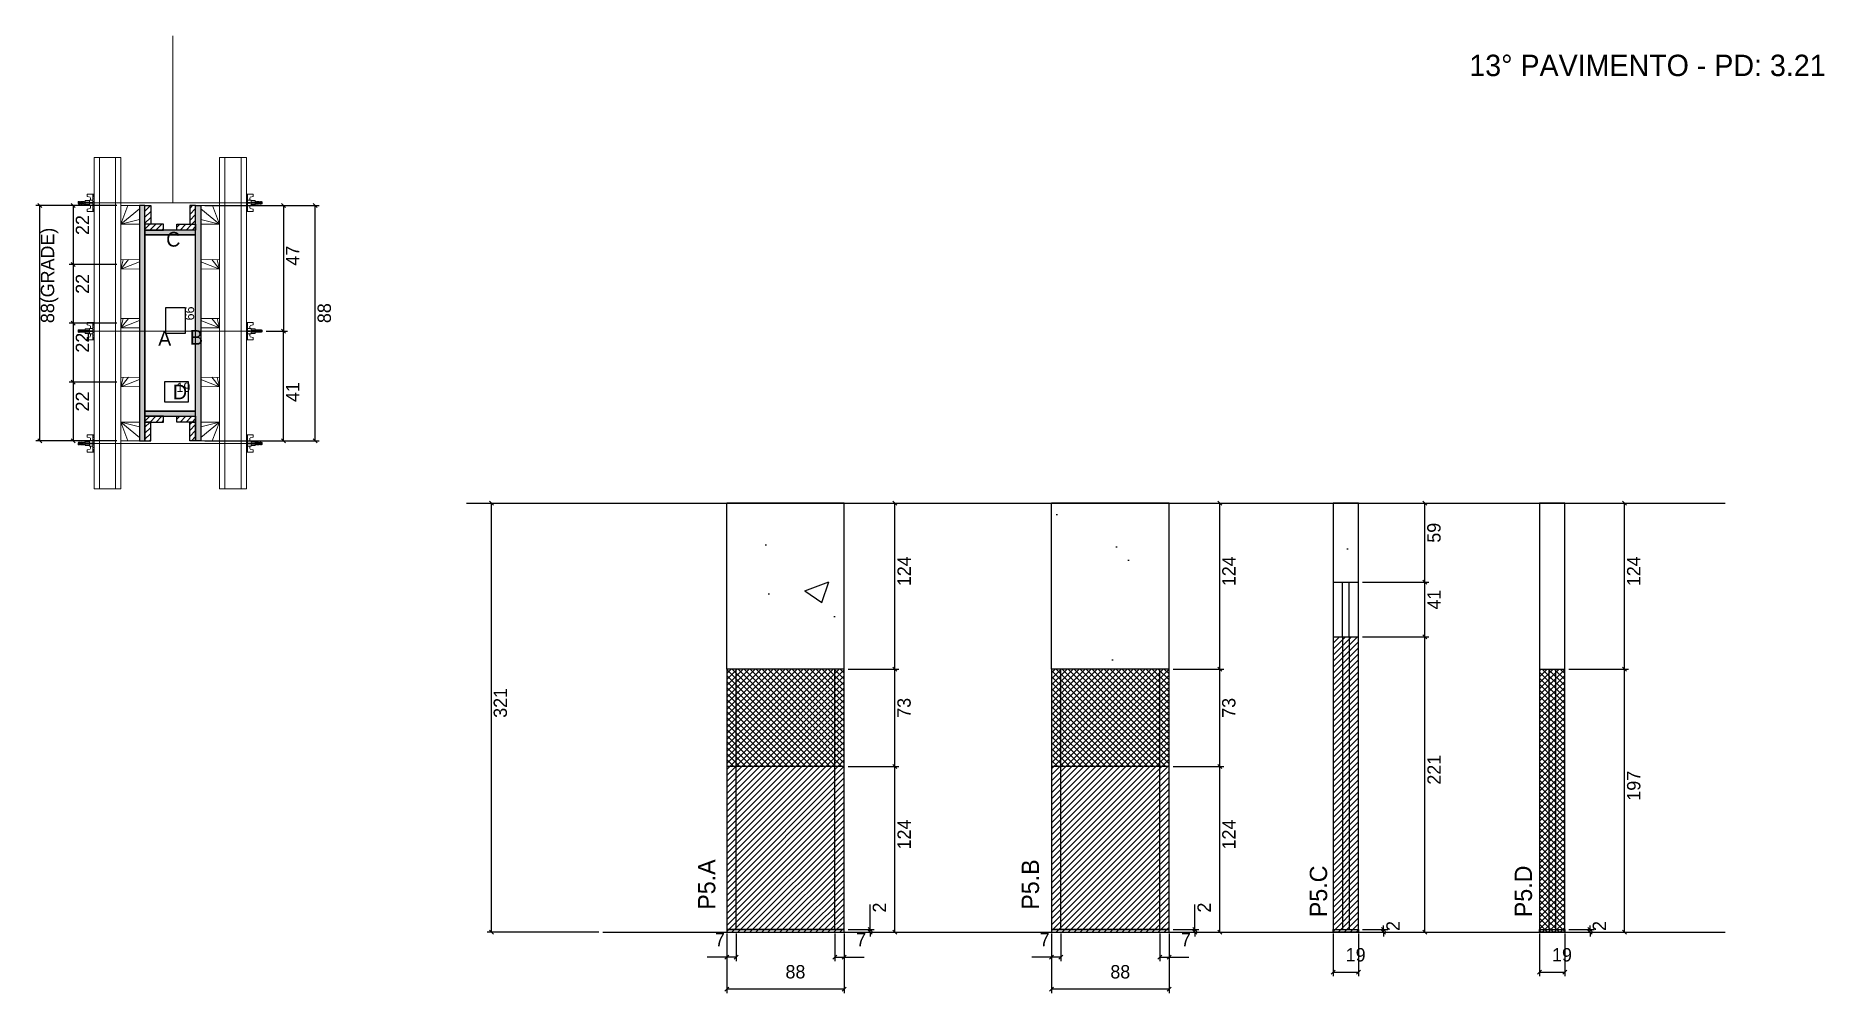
# Model space of a CAD drawing. Header units: metres. Extents: x 4528 to 5867, y 10994 to 11710.
import ezdxf

# ---------------------------------------------------------------- set-up
doc = ezdxf.new("R2010")
doc.units = ezdxf.units.M
for name, color, linetype in [('00 - FELIPE', 7, 'Continuous'), ('CHAPA', 7, 'Continuous'), ('COTA', 7, 'Continuous'), ('Hachura', 7, 'Continuous'), ('Madeira', 7, 'Continuous'), ('NIVEL 2° PAV.', 7, 'Continuous'), ('NOMENCLATURA', 7, 'Continuous'), ('Nível', 7, 'Continuous'), ('Painéis', 7, 'Continuous'), ('Perfil Metálico', 7, 'Continuous'), ('SARR_2.2x7', 7, 'Continuous'), ('SARRAFO', 7, 'Continuous'), ('Texto Seção', 7, 'Continuous'), ('TEXTO_GERAL', 7, 'Continuous')]:
    doc.layers.add(name, color=color, linetype=linetype)

msp = doc.modelspace()

# ---------------------------------------------------------------- hatches: boundary and pattern name
at = {"layer": 'COTA'}
h = msp.add_hatch(dxfattribs=at)
h.set_pattern_fill('AR-CONC')
h.paths.add_polyline_path([(5045.4, 11236.2), (5133.4, 11236.2), (5133.4, 11360.2), (5045.4, 11360.2), (5045.4, 11236.2)])
h = msp.add_hatch(dxfattribs=at)
h.set_pattern_fill('AR-CONC')
h.paths.add_polyline_path([(5288.5, 11236.2), (5376.5, 11236.2), (5376.5, 11360.2), (5288.5, 11360.2), (5288.5, 11236.2)])
h = msp.add_hatch(dxfattribs=at)
h.set_pattern_fill('AR-CONC')
h.paths.add_polyline_path([(5499.1, 11301.2), (5518.1, 11301.2), (5518.1, 11360.2), (5499.1, 11360.2), (5499.1, 11301.2)])
h = msp.add_hatch(dxfattribs=at)
h.set_pattern_fill('AR-CONC')
h.paths.add_polyline_path([(5672.5, 11236.2), (5672.5, 11360.2), (5653.5, 11360.2), (5653.5, 11236.2), (5672.5, 11236.2)])
at = {"layer": 'Hachura'}
h = msp.add_hatch(color=7, dxfattribs=at)
h.dxf.hatch_style = 1
h.paths.add_polyline_path([(4610, 11583), (4606, 11583), (4606, 11407), (4610, 11407), (4610, 11583)])
h = msp.add_hatch(dxfattribs=at)
h.set_pattern_fill('ANSI31')
h.paths.add_polyline_path([(4610, 11569), (4614.4, 11569), (4614.4, 11583), (4610, 11583), (4610, 11569)])
h = msp.add_hatch(dxfattribs=at)
h.set_pattern_fill('ANSI31')
h.paths.add_polyline_path([(4648, 11569), (4643.6, 11569), (4643.6, 11583), (4648, 11583), (4648, 11569)])
h = msp.add_hatch(color=7, dxfattribs=at)
h.dxf.hatch_style = 1
h.paths.add_polyline_path([(4648, 11583), (4652, 11583), (4652, 11407), (4648, 11407), (4648, 11583)])
h = msp.add_hatch(dxfattribs=at)
h.set_pattern_fill('ANSI31')
h.paths.add_polyline_path([(4610, 11564.6), (4610, 11569), (4624, 11569), (4624, 11564.6), (4610, 11564.6)])
h = msp.add_hatch(color=7, dxfattribs=at)
h.dxf.hatch_style = 1
h.paths.add_polyline_path([(4648, 11561), (4648, 11564.6), (4610, 11564.6), (4610, 11561), (4648, 11561)])
h = msp.add_hatch(color=7, dxfattribs=at)
h.dxf.hatch_style = 1
h.paths.add_polyline_path([(4648, 11561), (4648, 11564.6), (4610, 11564.6), (4610, 11561), (4648, 11561)])
h = msp.add_hatch(dxfattribs=at)
h.set_pattern_fill('ANSI31')
h.paths.add_polyline_path([(4648, 11564.6), (4648, 11569), (4634, 11569), (4634, 11564.6), (4648, 11564.6)])
h = msp.add_hatch(color=7, dxfattribs=at)
h.dxf.hatch_style = 1
h.paths.add_polyline_path([(4648, 11425.4), (4648, 11429), (4610, 11429), (4610, 11425.4), (4648, 11425.4)])
h = msp.add_hatch(color=7, dxfattribs=at)
h.dxf.hatch_style = 1
h.paths.add_polyline_path([(4648, 11425.4), (4648, 11429), (4610, 11429), (4610, 11425.4), (4648, 11425.4)])
h = msp.add_hatch(dxfattribs=at)
h.set_pattern_fill('ANSI31')
h.paths.add_polyline_path([(4610, 11421), (4610, 11425.4), (4624, 11425.4), (4624, 11421), (4610, 11421)])
h = msp.add_hatch(dxfattribs=at)
h.set_pattern_fill('ANSI31')
h.paths.add_polyline_path([(4610, 11421), (4614.4, 11421), (4614.4, 11407), (4610, 11407), (4610, 11421)])
h = msp.add_hatch(dxfattribs=at)
h.set_pattern_fill('ANSI31')
h.paths.add_polyline_path([(4648, 11421), (4648, 11425.4), (4634, 11425.4), (4634, 11421), (4648, 11421)])
h = msp.add_hatch(dxfattribs=at)
h.set_pattern_fill('ANSI31')
h.paths.add_polyline_path([(4648, 11421), (4643.6, 11421), (4643.6, 11407), (4648, 11407), (4648, 11421)])
h = msp.add_hatch(dxfattribs=at)
h.set_pattern_fill('ANSI31')
h.paths.add_polyline_path([(5518.1, 11039.2), (5518.1, 11260.2), (5499.1, 11260.2), (5499.1, 11039.2), (5518.1, 11039.2)])
h = msp.add_hatch(dxfattribs=at)
h.set_pattern_fill('ANSI37')
h.paths.add_polyline_path([(5045.4, 11236.2), (5045.4, 11163.2), (5133.4, 11163.2), (5133.4, 11236.2), (5045.4, 11236.2)])
h = msp.add_hatch(dxfattribs=at)
h.set_pattern_fill('ANSI37')
h.paths.add_polyline_path([(5288.5, 11236.2), (5288.5, 11163.2), (5376.5, 11163.2), (5376.5, 11236.2), (5288.5, 11236.2)])
h = msp.add_hatch(dxfattribs=at)
h.set_pattern_fill('ANSI37')
h.paths.add_polyline_path([(5672.5, 11039.2), (5672.5, 11236.2), (5653.5, 11236.2), (5653.5, 11039.2), (5672.5, 11039.2)])
h = msp.add_hatch(dxfattribs=at)
h.set_pattern_fill('ANSI31')
h.paths.add_polyline_path([(5133.4, 11039.2), (5133.4, 11163.2), (5045.4, 11163.2), (5045.4, 11039.2), (5133.4, 11039.2)])
h = msp.add_hatch(dxfattribs=at)
h.set_pattern_fill('ANSI31')
h.paths.add_polyline_path([(5376.5, 11163.2), (5288.5, 11163.2), (5288.5, 11039.2), (5376.5, 11039.2), (5376.5, 11163.2)])

# ---------------------------------------------------------------- linework, layer by layer
at = {"layer": '00 - FELIPE', "color": 4, "lineweight": 25}
for p, q in [((5522.2, 11301.2), (5570.8, 11301.2)), ((5567.8, 11260.2), (5567.8, 11301.2)), ((5522.2, 11260.2), (5570.8, 11260.2))]:
    msp.add_line(p, q, dxfattribs=at)
at = {"layer": '00 - FELIPE', "color": 0, "lineweight": 25}
for p, q in [((5569.3, 11299.7), (5566.3, 11302.7)), ((5566.3, 11261.7), (5569.3, 11258.7))]:
    msp.add_line(p, q, dxfattribs=at)
at = {"layer": 'CHAPA', "color": 1, "lineweight": 25}
for points in [[(4610, 11583), (4606, 11583), (4606, 11407), (4610, 11407)], [(4610, 11583), (4606, 11583), (4606, 11407), (4610, 11407)], [(4648, 11583), (4652, 11583), (4652, 11407), (4648, 11407)], [(4648, 11583), (4652, 11583), (4652, 11407), (4648, 11407)], [(4648, 11561), (4648, 11564.6), (4610, 11564.6), (4610, 11561)], [(4648, 11561), (4648, 11564.6), (4610, 11564.6), (4610, 11561)], [(4648, 11425.4), (4648, 11429), (4610, 11429), (4610, 11425.4)], [(4648, 11425.4), (4648, 11429), (4610, 11429), (4610, 11425.4)]]:
    msp.add_lwpolyline(points, close=True, dxfattribs=at)
at = {"layer": 'COTA', "color": 241, "lineweight": 25}
for p, q in [((4589, 11583), (4528.4, 11583)), ((4531.4, 11407), (4531.4, 11583)), ((4589, 11582.9), (4553.3, 11582.9)), ((4556.3, 11582.9), (4556.3, 11538.9)), ((4655, 11583), (4740.4, 11583)), ((4689, 11583), (4716.7, 11583)), ((4713.7, 11583), (4713.7, 11489)), ((4737.4, 11407), (4737.4, 11583)), ((4589, 11538.9), (4553.3, 11538.9)), ((4589, 11538.9), (4553.3, 11538.9)), ((4556.3, 11538.9), (4556.3, 11494.9)), ((4589, 11494.9), (4553.3, 11494.9)), ((4589, 11494.9), (4553.3, 11494.9)), ((4556.3, 11494.9), (4556.3, 11450.9)), ((4700.8, 11489), (4716.7, 11489)), ((4700.8, 11489), (4716.7, 11489)), ((4713.7, 11407), (4713.7, 11489)), ((4589, 11450.9), (4553.3, 11450.9)), ((4589, 11450.9), (4553.3, 11450.9)), ((4556.3, 11450.9), (4556.3, 11406.9)), ((4589, 11407), (4528.4, 11407)), ((4589, 11406.9), (4553.3, 11406.9)), ((4655, 11407), (4740.4, 11407)), ((4689, 11407), (4716.7, 11407)), ((5133.4, 11360.2), (5045.4, 11360.2)), ((5045.4, 11236.2), (5045.4, 11360.2)), ((5133.4, 11236.2), (5133.4, 11360.2)), ((5376.5, 11360.2), (5288.5, 11360.2)), ((5288.5, 11236.2), (5288.5, 11360.2)), ((5376.5, 11236.2), (5376.5, 11360.2))]:
    msp.add_line(p, q, dxfattribs=at)
at = {"layer": 'COTA', "color": 0, "lineweight": 25}
for p, q in [((4532.9, 11581.5), (4529.9, 11584.5)), ((4557.8, 11581.4), (4554.8, 11584.4)), ((4715.2, 11581.5), (4712.2, 11584.5)), ((4738.9, 11581.5), (4735.9, 11584.5)), ((4554.8, 11540.4), (4557.8, 11537.4)), ((4557.8, 11537.4), (4554.8, 11540.4)), ((4554.8, 11496.4), (4557.8, 11493.4)), ((4557.8, 11493.4), (4554.8, 11496.4)), ((4715.2, 11487.5), (4712.2, 11490.5)), ((4712.2, 11490.5), (4715.2, 11487.5)), ((4554.8, 11452.4), (4557.8, 11449.4)), ((4557.8, 11449.4), (4554.8, 11452.4)), ((4529.9, 11408.5), (4532.9, 11405.5)), ((4554.8, 11408.4), (4557.8, 11405.4)), ((4712.2, 11408.5), (4715.2, 11405.5)), ((4735.9, 11408.5), (4738.9, 11405.5)), ((5172.8, 11358.7), (5169.8, 11361.7)), ((5415.8, 11358.7), (5412.8, 11361.7)), ((5569.3, 11358.7), (5566.3, 11361.7)), ((5718.7, 11358.7), (5715.7, 11361.7)), ((5566.3, 11302.7), (5569.3, 11299.7)), ((5569.3, 11258.7), (5566.3, 11261.7)), ((5172.8, 11234.7), (5169.8, 11237.7)), ((5169.8, 11237.7), (5172.8, 11234.7)), ((5415.8, 11234.7), (5412.8, 11237.7)), ((5412.8, 11237.7), (5415.8, 11234.7)), ((5715.7, 11237.7), (5718.7, 11234.7)), ((5718.7, 11234.7), (5715.7, 11237.7)), ((5169.8, 11164.7), (5172.8, 11161.7)), ((5172.8, 11161.7), (5169.8, 11164.7)), ((5412.8, 11164.7), (5415.8, 11161.7)), ((5415.8, 11161.7), (5412.8, 11164.7)), ((5151.2, 11042.7), (5154.2, 11039.7)), ((5154.2, 11037.7), (5151.2, 11040.7)), ((5169.8, 11040.7), (5172.8, 11037.7)), ((5394.2, 11042.7), (5397.2, 11039.7)), ((5397.2, 11037.7), (5394.2, 11040.7)), ((5412.8, 11040.7), (5415.8, 11037.7)), ((5535.5, 11042.7), (5538.5, 11039.7)), ((5538.5, 11037.7), (5535.5, 11040.7)), ((5566.3, 11040.7), (5569.3, 11037.7)), ((5689.9, 11042.7), (5692.9, 11039.7)), ((5692.9, 11037.7), (5689.9, 11040.7)), ((5715.7, 11040.7), (5718.7, 11037.7)), ((5046.9, 11022.2), (5043.9, 11019.2)), ((5050.9, 11019.2), (5053.9, 11022.2)), ((5127.9, 11022.2), (5124.9, 11019.2)), ((5131.9, 11019.2), (5134.9, 11022.2)), ((5290, 11022.2), (5287, 11019.2)), ((5294, 11019.2), (5297, 11022.2)), ((5371, 11022.2), (5368, 11019.2)), ((5375, 11019.2), (5378, 11022.2)), ((5500.6, 11010.9), (5497.6, 11007.9)), ((5516.6, 11007.9), (5519.6, 11010.9)), ((5655, 11010.9), (5652, 11007.9)), ((5671, 11007.9), (5674, 11010.9)), ((5046.9, 10998.1), (5043.9, 10995.1)), ((5131.9, 10995.1), (5134.9, 10998.1)), ((5290, 10998.1), (5287, 10995.1)), ((5375, 10995.1), (5378, 10998.1))]:
    msp.add_line(p, q, dxfattribs=at)
at = {"layer": 'COTA', "color": 180, "lineweight": 25}
for p, q in [((4640.4, 11506.5), (4625.4, 11506.5)), ((4625.4, 11506.5), (4625.4, 11487.5)), ((4640.4, 11487.5), (4640.4, 11506.5)), ((4625.4, 11487.5), (4640.4, 11487.5)), ((4642.7, 11451), (4624.7, 11451)), ((4624.7, 11451), (4624.7, 11436)), ((4642.7, 11436), (4642.7, 11451)), ((4624.7, 11436), (4642.7, 11436))]:
    msp.add_line(p, q, dxfattribs=at)
at = {"layer": 'COTA', "color": 4, "lineweight": 25}
for p, q in [((5136.4, 11360.2), (5174.3, 11360.2)), ((5171.3, 11236.2), (5171.3, 11360.2)), ((5379.5, 11360.2), (5417.3, 11360.2)), ((5414.3, 11236.2), (5414.3, 11360.2)), ((5521.1, 11360.2), (5570.8, 11360.2)), ((5567.8, 11301.2), (5567.8, 11360.2)), ((5675.5, 11360.2), (5720.2, 11360.2)), ((5717.2, 11236.2), (5717.2, 11360.2)), ((5521.1, 11301.2), (5570.8, 11301.2)), ((5521.1, 11260.2), (5570.8, 11260.2)), ((5567.8, 11039.2), (5567.8, 11260.2)), ((5136.4, 11236.2), (5174.3, 11236.2)), ((5136.4, 11236.2), (5174.3, 11236.2)), ((5171.3, 11163.2), (5171.3, 11236.2)), ((5379.5, 11236.2), (5417.3, 11236.2)), ((5379.5, 11236.2), (5417.3, 11236.2)), ((5414.3, 11163.2), (5414.3, 11236.2)), ((5675.5, 11236.2), (5720.2, 11236.2)), ((5675.5, 11236.2), (5720.2, 11236.2)), ((5717.2, 11039.2), (5717.2, 11236.2)), ((5136.4, 11163.2), (5174.3, 11163.2)), ((5136.4, 11163.2), (5174.3, 11163.2)), ((5171.3, 11039.2), (5171.3, 11163.2)), ((5379.5, 11163.2), (5417.3, 11163.2)), ((5379.5, 11163.2), (5417.3, 11163.2)), ((5414.3, 11039.2), (5414.3, 11163.2)), ((5152.7, 11041.2), (5152.7, 11060.1)), ((5395.7, 11041.2), (5395.7, 11060.1)), ((5136.4, 11041.2), (5155.7, 11041.2)), ((5152.7, 11039.2), (5152.7, 11041.2)), ((5379.5, 11041.2), (5398.7, 11041.2)), ((5395.7, 11039.2), (5395.7, 11041.2)), ((5521.1, 11041.2), (5540, 11041.2)), ((5537, 11041.2), (5537, 11044.2)), ((5537, 11039.2), (5537, 11041.2)), ((5675.5, 11041.2), (5694.4, 11041.2)), ((5691.4, 11041.2), (5691.4, 11044.2)), ((5691.4, 11039.2), (5691.4, 11041.2)), ((5045.4, 11038.2), (5045.4, 10993.6)), ((5045.4, 11036.2), (5045.4, 11017.7)), ((5052.4, 11038.2), (5052.4, 11017.7)), ((5126.4, 11038.2), (5126.4, 11017.7)), ((5133.4, 11038.2), (5133.4, 10993.6)), ((5133.4, 11036.2), (5133.4, 11017.7)), ((5136.4, 11039.2), (5155.7, 11039.2)), ((5136.4, 11039.2), (5174.3, 11039.2)), ((5152.7, 11039.2), (5152.7, 11036.2)), ((5288.5, 11038.2), (5288.5, 10993.6)), ((5288.5, 11036.2), (5288.5, 11017.7)), ((5295.5, 11038.2), (5295.5, 11017.7)), ((5369.5, 11038.2), (5369.5, 11017.7)), ((5376.5, 11038.2), (5376.5, 10993.6)), ((5376.5, 11036.2), (5376.5, 11017.7)), ((5379.5, 11039.2), (5398.7, 11039.2)), ((5379.5, 11039.2), (5417.3, 11039.2)), ((5395.7, 11039.2), (5395.7, 11036.2)), ((5499.1, 11038.2), (5499.1, 11006.4)), ((5518.1, 11038.2), (5518.1, 11006.4)), ((5521.1, 11039.2), (5540, 11039.2)), ((5521.1, 11039.2), (5570.8, 11039.2)), ((5537, 11039.2), (5537, 11036.2)), ((5653.5, 11038.2), (5653.5, 11006.4)), ((5672.5, 11038.2), (5672.5, 11006.4)), ((5675.5, 11039.2), (5694.4, 11039.2)), ((5675.5, 11039.2), (5720.2, 11039.2)), ((5691.4, 11039.2), (5691.4, 11036.2)), ((5045.4, 11020.7), (5030.7, 11020.7)), ((5052.4, 11020.7), (5045.4, 11020.7)), ((5126.4, 11020.7), (5133.4, 11020.7)), ((5133.4, 11020.7), (5148.2, 11020.7)), ((5288.5, 11020.7), (5273.7, 11020.7)), ((5295.5, 11020.7), (5288.5, 11020.7)), ((5369.5, 11020.7), (5376.5, 11020.7)), ((5376.5, 11020.7), (5391.2, 11020.7)), ((5499.1, 11009.4), (5518.1, 11009.4)), ((5653.5, 11009.4), (5672.5, 11009.4)), ((5133.4, 10996.6), (5045.4, 10996.6)), ((5376.5, 10996.6), (5288.5, 10996.6))]:
    msp.add_line(p, q, dxfattribs=at)
at = {"layer": 'COTA', "color": 241, "lineweight": 25}
for points in [[(5518.1, 11301.2), (5518.1, 11360.2), (5499.1, 11360.2), (5499.1, 11301.2)], [(5672.5, 11236.2), (5672.5, 11360.2), (5653.5, 11360.2), (5653.5, 11236.2)]]:
    msp.add_lwpolyline(points, dxfattribs=at)
at = {"layer": 'Hachura', "color": 0, "lineweight": 9}
for p, q in [((4572, 11591.4), (4566.8, 11591.4)), ((4566.8, 11591.4), (4566.8, 11589.7)), ((4566.8, 11589.7), (4569, 11589.2)), ((4571, 11591.3), (4572, 11591.3)), ((4571, 11591.1), (4572, 11591.1)), ((4571, 11590.7), (4572, 11590.7)), ((4571, 11590.3), (4572, 11590.3)), ((4571, 11589.4), (4572, 11589.4)), ((4571.1, 11591.4), (4571.1, 11578.5)), ((4571.1, 11591.4), (4571.1, 11586.3)), ((4572, 11578.5), (4572, 11591.4)), ((4686, 11578.5), (4686, 11591.4)), ((4686, 11591.4), (4691.1, 11591.4)), ((4686.9, 11591.3), (4686, 11591.3)), ((4686.9, 11591.1), (4686, 11591.1)), ((4686.9, 11590.7), (4686, 11590.7)), ((4686.9, 11590.3), (4686, 11590.3)), ((4686.9, 11589.4), (4686, 11589.4)), ((4686.9, 11591.4), (4686.9, 11578.5)), ((4686.9, 11591.4), (4686.9, 11586.3)), ((4691.1, 11589.7), (4688.9, 11589.2)), ((4691.1, 11591.4), (4691.1, 11589.7)), ((4560.5, 11586), (4560.2, 11585.7)), ((4560.2, 11585.7), (4560.2, 11584.4)), ((4560.5, 11584.1), (4560.2, 11584.4)), ((4560.8, 11586), (4560.5, 11586)), ((4560.5, 11584.1), (4560.5, 11586)), ((4561.1, 11584.1), (4560.5, 11585.3)), ((4561.1, 11584), (4560.5, 11585.1)), ((4560.5, 11584.6), (4560.8, 11583.9)), ((4560.5, 11584.3), (4560.6, 11584.1)), ((4560.8, 11586), (4561.8, 11584.1)), ((4560.8, 11586), (4561.8, 11584.1)), ((4560.9, 11586.1), (4562, 11583.9)), ((4562.2, 11584), (4561.1, 11586.1)), ((4561.1, 11584.1), (4561.8, 11584.1)), ((4562, 11586), (4561.3, 11586)), ((4562.3, 11584.1), (4561.3, 11586)), ((4562, 11586), (4562.9, 11584.1)), ((4562.1, 11586.1), (4563.1, 11583.9)), ((4563.4, 11584), (4562.3, 11586.1)), ((4562.9, 11584.1), (4562.3, 11584.1)), ((4563.1, 11586), (4562.5, 11586)), ((4563.5, 11584.1), (4562.5, 11586)), ((4562.7, 11586), (4562.5, 11586)), ((4563.1, 11586), (4564.1, 11584.1)), ((4563.2, 11586.1), (4564.3, 11583.9)), ((4564.5, 11584), (4563.5, 11586.1)), ((4563.7, 11584.1), (4563.5, 11584.1)), ((4564.3, 11586), (4563.6, 11586)), ((4564.6, 11584.1), (4563.6, 11586)), ((4563.7, 11584.1), (4564.1, 11584.1)), ((4564.3, 11586), (4565.3, 11584.1)), ((4565.3, 11584.8), (4564.6, 11586.1)), ((4564.6, 11584.1), (4565.3, 11584.1)), ((4565.3, 11585.1), (4564.8, 11586)), ((4565.3, 11586), (4564.8, 11586)), ((4565.3, 11583.3), (4565.3, 11586.6)), ((4565.3, 11583.3), (4565.3, 11586.6)), ((4565.3, 11586.6), (4568.5, 11586.6)), ((4565.3, 11585.6), (4568.5, 11585.6)), ((4565.3, 11584.1), (4568.5, 11584.1)), ((4568.5, 11583.3), (4565.3, 11583.3)), ((4566.8, 11580.2), (4569, 11580.8)), ((4566.8, 11578.5), (4566.8, 11580.2)), ((4571.1, 11578.5), (4566.8, 11578.5)), ((4568.5, 11586.9), (4568.5, 11583)), ((4571.1, 11586.9), (4568.5, 11586.9)), ((4568.5, 11583), (4568.5, 11583.3)), ((4568.5, 11583), (4568.5, 11583.3)), ((4568.5, 11583), (4571.1, 11583)), ((4571.1, 11585.3), (4569.1, 11585.3)), ((4569.1, 11584.8), (4571.1, 11584.8)), ((4569.3, 11588.8), (4569.3, 11586.9)), ((4569.3, 11581.1), (4569.3, 11583)), ((4571, 11588), (4572, 11588)), ((4571, 11581.9), (4572, 11581.9)), ((4571, 11580.5), (4572, 11580.5)), ((4571, 11579.7), (4572, 11579.7)), ((4571, 11579.2), (4572, 11579.2)), ((4571, 11578.9), (4572, 11578.9)), ((4571, 11578.6), (4572, 11578.6)), ((4571.1, 11585), (4571.1, 11586.9)), ((4571.1, 11586.3), (4571.1, 11585.6)), ((4571.1, 11585), (4572, 11585)), ((4571.1, 11578.5), (4572, 11578.5)), ((4571.4, 11585.9), (4571.2, 11585.9)), ((4571.2, 11584), (4571.6, 11584)), ((4571.8, 11585.9), (4571.4, 11585.9)), ((4572, 11579.5), (4572, 11587.3)), ((4686.9, 11588), (4686, 11588)), ((4686, 11579.5), (4686, 11587.3)), ((4686.9, 11585), (4686, 11585)), ((4686.9, 11581.9), (4686, 11581.9)), ((4686.9, 11580.5), (4686, 11580.5)), ((4686.9, 11579.7), (4686, 11579.7)), ((4686.9, 11579.2), (4686, 11579.2)), ((4686.9, 11578.9), (4686, 11578.9)), ((4686.9, 11578.6), (4686, 11578.6)), ((4686.9, 11578.5), (4686, 11578.5)), ((4686.1, 11585.9), (4686.6, 11585.9)), ((4686.7, 11584), (4686.3, 11584)), ((4686.6, 11585.9), (4686.8, 11585.9)), ((4686.9, 11585), (4686.9, 11586.9)), ((4686.9, 11586.9), (4689.5, 11586.9)), ((4686.9, 11586.3), (4686.9, 11585.6)), ((4686.9, 11585.3), (4688.9, 11585.3)), ((4688.9, 11584.8), (4686.9, 11584.8)), ((4689.5, 11583), (4686.9, 11583)), ((4686.9, 11578.5), (4691.1, 11578.5)), ((4688.7, 11588.8), (4688.7, 11586.9)), ((4688.7, 11581.1), (4688.7, 11583)), ((4691.1, 11580.2), (4688.9, 11580.8)), ((4689.5, 11586.9), (4689.5, 11583)), ((4692.7, 11586.6), (4689.5, 11586.6)), ((4692.7, 11585.6), (4689.5, 11585.6)), ((4692.7, 11584.1), (4689.5, 11584.1)), ((4689.5, 11583.3), (4692.7, 11583.3)), ((4689.5, 11583), (4689.5, 11583.3)), ((4689.5, 11583), (4689.5, 11583.3)), ((4691.1, 11578.5), (4691.1, 11580.2)), ((4692.6, 11583.3), (4692.6, 11586.6)), ((4692.7, 11583.3), (4692.7, 11586.6)), ((4692.7, 11584.8), (4693.3, 11586.1)), ((4693.6, 11586), (4692.7, 11584.1)), ((4692.7, 11585.1), (4693.1, 11586)), ((4692.7, 11586), (4693.1, 11586)), ((4693.3, 11584.1), (4692.7, 11584.1)), ((4693.3, 11584.1), (4694.3, 11586)), ((4693.4, 11584), (4694.5, 11586.1)), ((4694.7, 11586.1), (4693.6, 11583.9)), ((4693.6, 11586), (4694.3, 11586)), ((4694.8, 11586), (4693.8, 11584.1)), ((4694.3, 11584.1), (4693.8, 11584.1)), ((4694.3, 11584.1), (4694.5, 11584.1)), ((4694.5, 11584.1), (4695.4, 11586)), ((4694.6, 11584), (4695.6, 11586.1)), ((4695.9, 11586.1), (4694.8, 11583.9)), ((4694.8, 11586), (4695.4, 11586)), ((4696, 11586), (4695, 11584.1)), ((4695, 11584.1), (4695.6, 11584.1)), ((4695.2, 11586), (4695.4, 11586)), ((4695.6, 11584.1), (4696.6, 11586)), ((4695.7, 11584), (4696.8, 11586.1)), ((4697, 11586.1), (4696, 11583.9)), ((4696, 11586), (4696.6, 11586)), ((4697.1, 11586), (4696.2, 11584.1)), ((4697.1, 11586), (4696.2, 11584.1)), ((4696.8, 11584.1), (4696.2, 11584.1)), ((4696.8, 11584.1), (4697.4, 11585.3)), ((4696.9, 11584), (4697.4, 11585.1)), ((4697.1, 11586), (4697.4, 11586)), ((4697.4, 11584.6), (4697.1, 11583.9)), ((4697.4, 11584.3), (4697.3, 11584.1)), ((4697.4, 11586), (4697.8, 11585.7)), ((4697.4, 11584.1), (4697.4, 11586)), ((4697.4, 11584.1), (4697.8, 11584.4)), ((4697.8, 11585.7), (4697.8, 11584.4)), ((4560.5, 11490), (4560.2, 11489.7)), ((4560.2, 11489.7), (4560.2, 11488.4)), ((4560.5, 11488.1), (4560.2, 11488.4)), ((4560.8, 11490), (4560.5, 11490)), ((4560.5, 11488.1), (4560.5, 11490)), ((4561.1, 11488.1), (4560.5, 11489.3)), ((4561.1, 11488), (4560.5, 11489.1)), ((4560.5, 11488.6), (4560.8, 11487.9)), ((4560.5, 11488.3), (4560.6, 11488.1)), ((4560.8, 11490), (4561.8, 11488.1)), ((4560.8, 11490), (4561.8, 11488.1)), ((4560.9, 11490.1), (4562, 11487.9)), ((4562.2, 11488), (4561.1, 11490.1)), ((4561.1, 11488.1), (4561.8, 11488.1)), ((4562, 11490), (4561.3, 11490)), ((4562.3, 11488.1), (4561.3, 11490)), ((4562, 11490), (4562.9, 11488.1)), ((4562.1, 11490.1), (4563.1, 11487.9)), ((4563.4, 11488), (4562.3, 11490.1)), ((4562.9, 11488.1), (4562.3, 11488.1)), ((4563.1, 11490), (4562.5, 11490)), ((4563.5, 11488.1), (4562.5, 11490)), ((4562.7, 11490), (4562.5, 11490)), ((4563.1, 11490), (4564.1, 11488.1)), ((4563.2, 11490.1), (4564.3, 11487.9)), ((4564.5, 11488), (4563.5, 11490.1)), ((4563.7, 11488.1), (4563.5, 11488.1)), ((4564.3, 11490), (4563.6, 11490)), ((4564.6, 11488.1), (4563.6, 11490)), ((4563.7, 11488.1), (4564.1, 11488.1)), ((4564.3, 11490), (4565.3, 11488.1)), ((4565.3, 11488.8), (4564.6, 11490.1)), ((4564.6, 11488.1), (4565.3, 11488.1)), ((4565.3, 11489.1), (4564.8, 11490)), ((4565.3, 11490), (4564.8, 11490)), ((4565.3, 11487.3), (4565.3, 11490.6)), ((4565.3, 11487.3), (4565.3, 11490.6)), ((4565.3, 11490.6), (4568.5, 11490.6)), ((4565.3, 11489.6), (4568.5, 11489.6)), ((4565.3, 11488.1), (4568.5, 11488.1)), ((4568.5, 11487.3), (4565.3, 11487.3)), ((4572, 11495.4), (4566.8, 11495.4)), ((4566.8, 11495.4), (4566.8, 11493.7)), ((4566.8, 11493.7), (4569, 11493.2)), ((4566.8, 11484.2), (4569, 11484.8)), ((4566.8, 11482.5), (4566.8, 11484.2)), ((4571.1, 11482.5), (4566.8, 11482.5)), ((4568.5, 11490.9), (4568.5, 11487)), ((4571.1, 11490.9), (4568.5, 11490.9)), ((4568.5, 11487), (4568.5, 11487.3)), ((4568.5, 11487), (4568.5, 11487.3)), ((4568.5, 11487), (4571.1, 11487)), ((4571.1, 11489.3), (4569.1, 11489.3)), ((4569.1, 11488.8), (4571.1, 11488.8)), ((4569.3, 11492.8), (4569.3, 11490.9)), ((4569.3, 11485.1), (4569.3, 11487)), ((4571, 11495.3), (4572, 11495.3)), ((4571, 11495.1), (4572, 11495.1)), ((4571, 11494.7), (4572, 11494.7)), ((4571, 11494.3), (4572, 11494.3)), ((4571, 11493.4), (4572, 11493.4)), ((4571, 11492), (4572, 11492)), ((4571, 11485.9), (4572, 11485.9)), ((4571, 11484.5), (4572, 11484.5)), ((4571, 11483.7), (4572, 11483.7)), ((4571, 11483.2), (4572, 11483.2)), ((4571, 11482.9), (4572, 11482.9)), ((4571, 11482.6), (4572, 11482.6)), ((4571.1, 11495.4), (4571.1, 11482.5)), ((4571.1, 11495.4), (4571.1, 11490.3)), ((4571.1, 11489), (4571.1, 11490.9)), ((4571.1, 11490.3), (4571.1, 11489.6)), ((4571.1, 11489), (4572, 11489)), ((4571.1, 11482.5), (4572, 11482.5)), ((4571.4, 11489.9), (4571.2, 11489.9)), ((4571.2, 11488), (4571.6, 11488)), ((4571.8, 11489.9), (4571.4, 11489.9)), ((4572, 11482.5), (4572, 11495.4)), ((4572, 11483.5), (4572, 11491.3)), ((4686, 11482.5), (4686, 11495.4)), ((4686, 11495.4), (4691.1, 11495.4)), ((4686.9, 11495.3), (4686, 11495.3)), ((4686.9, 11495.1), (4686, 11495.1)), ((4686.9, 11494.7), (4686, 11494.7)), ((4686.9, 11494.3), (4686, 11494.3)), ((4686.9, 11493.4), (4686, 11493.4)), ((4686.9, 11492), (4686, 11492)), ((4686, 11483.5), (4686, 11491.3)), ((4686.9, 11489), (4686, 11489)), ((4686.9, 11485.9), (4686, 11485.9)), ((4686.9, 11484.5), (4686, 11484.5)), ((4686.9, 11483.7), (4686, 11483.7)), ((4686.9, 11483.2), (4686, 11483.2)), ((4686.9, 11482.9), (4686, 11482.9)), ((4686.9, 11482.6), (4686, 11482.6)), ((4686.9, 11482.5), (4686, 11482.5)), ((4686.1, 11489.9), (4686.6, 11489.9)), ((4686.7, 11488), (4686.3, 11488)), ((4686.6, 11489.9), (4686.8, 11489.9)), ((4686.9, 11495.4), (4686.9, 11482.5)), ((4686.9, 11495.4), (4686.9, 11490.3)), ((4686.9, 11489), (4686.9, 11490.9)), ((4686.9, 11490.9), (4689.5, 11490.9)), ((4686.9, 11490.3), (4686.9, 11489.6)), ((4686.9, 11489.3), (4688.9, 11489.3)), ((4688.9, 11488.8), (4686.9, 11488.8)), ((4689.5, 11487), (4686.9, 11487)), ((4686.9, 11482.5), (4691.1, 11482.5)), ((4688.7, 11492.8), (4688.7, 11490.9)), ((4688.7, 11485.1), (4688.7, 11487)), ((4691.1, 11493.7), (4688.9, 11493.2)), ((4691.1, 11484.2), (4688.9, 11484.8)), ((4689.5, 11490.9), (4689.5, 11487)), ((4692.7, 11490.6), (4689.5, 11490.6)), ((4692.7, 11489.6), (4689.5, 11489.6)), ((4692.7, 11488.1), (4689.5, 11488.1)), ((4689.5, 11487.3), (4692.7, 11487.3)), ((4689.5, 11487), (4689.5, 11487.3)), ((4689.5, 11487), (4689.5, 11487.3)), ((4691.1, 11495.4), (4691.1, 11493.7)), ((4691.1, 11482.5), (4691.1, 11484.2)), ((4692.6, 11487.3), (4692.6, 11490.6)), ((4692.7, 11487.3), (4692.7, 11490.6)), ((4692.7, 11488.8), (4693.3, 11490.1)), ((4693.6, 11490), (4692.7, 11488.1)), ((4692.7, 11489.1), (4693.1, 11490)), ((4692.7, 11490), (4693.1, 11490)), ((4693.3, 11488.1), (4692.7, 11488.1)), ((4693.3, 11488.1), (4694.3, 11490)), ((4693.4, 11488), (4694.5, 11490.1)), ((4694.7, 11490.1), (4693.6, 11487.9)), ((4693.6, 11490), (4694.3, 11490)), ((4694.8, 11490), (4693.8, 11488.1)), ((4694.3, 11488.1), (4693.8, 11488.1)), ((4694.3, 11488.1), (4694.5, 11488.1)), ((4694.5, 11488.1), (4695.4, 11490)), ((4694.6, 11488), (4695.6, 11490.1)), ((4695.9, 11490.1), (4694.8, 11487.9)), ((4694.8, 11490), (4695.4, 11490)), ((4696, 11490), (4695, 11488.1)), ((4695, 11488.1), (4695.6, 11488.1)), ((4695.2, 11490), (4695.4, 11490)), ((4695.6, 11488.1), (4696.6, 11490)), ((4695.7, 11488), (4696.8, 11490.1)), ((4697, 11490.1), (4696, 11487.9)), ((4696, 11490), (4696.6, 11490)), ((4697.1, 11490), (4696.2, 11488.1)), ((4697.1, 11490), (4696.2, 11488.1)), ((4696.8, 11488.1), (4696.2, 11488.1)), ((4696.8, 11488.1), (4697.4, 11489.3)), ((4696.9, 11488), (4697.4, 11489.1)), ((4697.1, 11490), (4697.4, 11490)), ((4697.4, 11488.6), (4697.1, 11487.9)), ((4697.4, 11488.3), (4697.3, 11488.1)), ((4697.4, 11490), (4697.8, 11489.7)), ((4697.4, 11488.1), (4697.4, 11490)), ((4697.4, 11488.1), (4697.8, 11488.4)), ((4697.8, 11489.7), (4697.8, 11488.4)), ((4560.5, 11405.9), (4560.2, 11405.5)), ((4560.2, 11404.2), (4560.2, 11405.5)), ((4560.5, 11403.9), (4560.2, 11404.2)), ((4560.5, 11405.3), (4560.8, 11406)), ((4561.1, 11406), (4560.5, 11404.8)), ((4560.5, 11405.6), (4560.6, 11405.9)), ((4561.1, 11405.9), (4560.5, 11404.6)), ((4560.5, 11405.9), (4560.5, 11403.9)), ((4560.8, 11403.9), (4560.5, 11403.9)), ((4560.8, 11403.9), (4561.8, 11405.9)), ((4560.8, 11403.9), (4561.8, 11405.9)), ((4560.9, 11403.9), (4562, 11406)), ((4562.2, 11406), (4561.1, 11403.8)), ((4561.1, 11405.9), (4561.8, 11405.9)), ((4562.3, 11405.9), (4561.3, 11403.9)), ((4562, 11403.9), (4561.3, 11403.9)), ((4562, 11403.9), (4562.9, 11405.9)), ((4562.1, 11403.9), (4563.1, 11406)), ((4563.4, 11406), (4562.3, 11403.8)), ((4562.9, 11405.9), (4562.3, 11405.9)), ((4563.5, 11405.9), (4562.5, 11403.9)), ((4563.1, 11403.9), (4562.5, 11403.9)), ((4562.7, 11403.9), (4562.5, 11403.9)), ((4563.1, 11403.9), (4564.1, 11405.9)), ((4563.2, 11403.9), (4564.3, 11406)), ((4564.5, 11406), (4563.5, 11403.8)), ((4563.7, 11405.9), (4563.5, 11405.9)), ((4564.6, 11405.9), (4563.6, 11403.9)), ((4564.3, 11403.9), (4563.6, 11403.9)), ((4563.7, 11405.9), (4564.1, 11405.9)), ((4564.3, 11403.9), (4565.3, 11405.9)), ((4564.6, 11405.9), (4565.3, 11405.9)), ((4565.3, 11405.1), (4564.6, 11403.8)), ((4565.3, 11404.8), (4564.8, 11403.9)), ((4565.3, 11403.9), (4564.8, 11403.9)), ((4565.3, 11406.6), (4565.3, 11403.3)), ((4565.3, 11406.6), (4565.3, 11403.3)), ((4568.5, 11406.6), (4565.3, 11406.6)), ((4565.3, 11405.9), (4568.5, 11405.9)), ((4565.3, 11404.3), (4568.5, 11404.3)), ((4565.3, 11403.3), (4568.5, 11403.3)), ((4571.1, 11411.4), (4566.8, 11411.4)), ((4566.8, 11411.4), (4566.8, 11409.7)), ((4566.8, 11409.7), (4569, 11409.1)), ((4568.5, 11403), (4568.5, 11406.9)), ((4568.5, 11406.9), (4571.1, 11406.9)), ((4568.5, 11406.9), (4568.5, 11406.6)), ((4568.5, 11406.9), (4568.5, 11406.6)), ((4571.1, 11403), (4568.5, 11403)), ((4569.1, 11405.2), (4571.1, 11405.2)), ((4571.1, 11404.6), (4569.1, 11404.6)), ((4569.3, 11408.8), (4569.3, 11406.9)), ((4569.3, 11401.1), (4569.3, 11403)), ((4571, 11411.3), (4572, 11411.3)), ((4571, 11411.1), (4572, 11411.1)), ((4571, 11410.7), (4572, 11410.7)), ((4571, 11410.3), (4572, 11410.3)), ((4571, 11409.4), (4572, 11409.4)), ((4571, 11408), (4572, 11408)), ((4571.1, 11398.5), (4571.1, 11411.4)), ((4571.1, 11411.4), (4572, 11411.4)), ((4571.1, 11405), (4571.1, 11403)), ((4571.1, 11405), (4572, 11405)), ((4571.1, 11403.7), (4571.1, 11404.3)), ((4571.1, 11398.5), (4571.1, 11403.7)), ((4571.2, 11405.9), (4571.6, 11405.9)), ((4571.4, 11404), (4571.2, 11404)), ((4571.8, 11404), (4571.4, 11404)), ((4572, 11411.4), (4572, 11398.5)), ((4572, 11410.5), (4572, 11402.6)), ((4686, 11411.4), (4686, 11398.5)), ((4686.9, 11411.4), (4686, 11411.4)), ((4686.9, 11411.3), (4686, 11411.3)), ((4686.9, 11411.1), (4686, 11411.1)), ((4686.9, 11410.7), (4686, 11410.7)), ((4686, 11410.5), (4686, 11402.6)), ((4686.9, 11410.3), (4686, 11410.3)), ((4686.9, 11409.4), (4686, 11409.4)), ((4686.9, 11408), (4686, 11408)), ((4686.9, 11405), (4686, 11405)), ((4686.1, 11404), (4686.6, 11404)), ((4686.7, 11405.9), (4686.3, 11405.9)), ((4686.6, 11404), (4686.8, 11404)), ((4686.9, 11398.5), (4686.9, 11411.4)), ((4686.9, 11411.4), (4691.1, 11411.4)), ((4689.5, 11406.9), (4686.9, 11406.9)), ((4688.9, 11405.2), (4686.9, 11405.2)), ((4686.9, 11405), (4686.9, 11403)), ((4686.9, 11404.6), (4688.9, 11404.6)), ((4686.9, 11403.7), (4686.9, 11404.3)), ((4686.9, 11398.5), (4686.9, 11403.7)), ((4686.9, 11403), (4689.5, 11403)), ((4688.7, 11408.8), (4688.7, 11406.9)), ((4688.7, 11401.1), (4688.7, 11403)), ((4691.1, 11409.7), (4688.9, 11409.1)), ((4689.5, 11403), (4689.5, 11406.9)), ((4689.5, 11406.9), (4689.5, 11406.6)), ((4689.5, 11406.9), (4689.5, 11406.6)), ((4689.5, 11406.6), (4692.7, 11406.6)), ((4692.7, 11405.9), (4689.5, 11405.9)), ((4692.7, 11404.3), (4689.5, 11404.3)), ((4692.7, 11403.3), (4689.5, 11403.3)), ((4691.1, 11411.4), (4691.1, 11409.7)), ((4692.6, 11406.6), (4692.6, 11403.3)), ((4692.7, 11406.6), (4692.7, 11403.3)), ((4693.3, 11405.9), (4692.7, 11405.9)), ((4693.6, 11403.9), (4692.7, 11405.9)), ((4692.7, 11405.1), (4693.3, 11403.8)), ((4692.7, 11404.8), (4693.1, 11403.9)), ((4692.7, 11403.9), (4693.1, 11403.9)), ((4693.3, 11405.9), (4694.3, 11403.9)), ((4693.4, 11406), (4694.5, 11403.8)), ((4694.7, 11403.9), (4693.6, 11406)), ((4693.6, 11403.9), (4694.3, 11403.9)), ((4694.3, 11405.9), (4693.8, 11405.9)), ((4694.8, 11403.9), (4693.8, 11405.9)), ((4694.3, 11405.9), (4694.5, 11405.9)), ((4694.5, 11405.9), (4695.4, 11403.9)), ((4694.6, 11406), (4695.6, 11403.8)), ((4695.9, 11403.9), (4694.8, 11406)), ((4694.8, 11403.9), (4695.4, 11403.9)), ((4695, 11405.9), (4695.6, 11405.9)), ((4696, 11403.9), (4695, 11405.9)), ((4695.2, 11403.9), (4695.4, 11403.9)), ((4695.6, 11405.9), (4696.6, 11403.9)), ((4695.7, 11406), (4696.8, 11403.8)), ((4697, 11403.9), (4696, 11406)), ((4696, 11403.9), (4696.6, 11403.9)), ((4697.1, 11403.9), (4696.2, 11405.9)), ((4696.8, 11405.9), (4696.2, 11405.9)), ((4697.1, 11403.9), (4696.2, 11405.9)), ((4696.8, 11405.9), (4697.4, 11404.6)), ((4696.9, 11406), (4697.4, 11404.8)), ((4697.4, 11405.3), (4697.1, 11406)), ((4697.1, 11403.9), (4697.4, 11403.9)), ((4697.4, 11405.6), (4697.3, 11405.9)), ((4697.4, 11405.9), (4697.8, 11405.5)), ((4697.4, 11405.9), (4697.4, 11403.9)), ((4697.4, 11403.9), (4697.8, 11404.2)), ((4697.8, 11404.2), (4697.8, 11405.5)), ((4566.8, 11400.2), (4569, 11400.8)), ((4566.8, 11398.5), (4566.8, 11400.2)), ((4572, 11398.5), (4566.8, 11398.5)), ((4571, 11401.9), (4572, 11401.9)), ((4571, 11400.5), (4572, 11400.5)), ((4571, 11399.7), (4572, 11399.7)), ((4571, 11399.2), (4572, 11399.2)), ((4571, 11398.9), (4572, 11398.9)), ((4571, 11398.6), (4572, 11398.6)), ((4686.9, 11401.9), (4686, 11401.9)), ((4686.9, 11400.5), (4686, 11400.5)), ((4686.9, 11399.7), (4686, 11399.7)), ((4686.9, 11399.2), (4686, 11399.2)), ((4686.9, 11398.9), (4686, 11398.9)), ((4686.9, 11398.6), (4686, 11398.6)), ((4686, 11398.5), (4691.1, 11398.5)), ((4691.1, 11400.2), (4688.9, 11400.8)), ((4691.1, 11398.5), (4691.1, 11400.2))]:
    msp.add_line(p, q, dxfattribs=at)
at = {"layer": 'Hachura', "color": 251, "lineweight": 9}
for p, q in [((4696.8, 11585), (4565, 11585)), ((4696.8, 11489), (4565, 11489)), ((4696.8, 11405), (4565, 11405))]:
    msp.add_line(p, q, dxfattribs=at)
at = {"layer": 'Madeira', "color": 126, "lineweight": 18}
for p, q in [((4592, 11568.9), (4597.4, 11582.9)), ((4592, 11568.9), (4606, 11580.5)), ((4666, 11568.9), (4652, 11580.5)), ((4666, 11568.9), (4660.6, 11582.9)), ((4592, 11568.9), (4606, 11572.4)), ((4666, 11568.9), (4652, 11572.4)), ((4592, 11535.4), (4597.7, 11542.5)), ((4592, 11535.4), (4593.7, 11542.4)), ((4592, 11535.4), (4606, 11540.9)), ((4666, 11535.4), (4652, 11540.9)), ((4666, 11535.4), (4660.2, 11542.5)), ((4666, 11535.4), (4664.2, 11542.4)), ((4592, 11491.4), (4597.7, 11498.5)), ((4592, 11491.4), (4593.7, 11498.4)), ((4592, 11491.4), (4606, 11496.9)), ((4666, 11491.4), (4652, 11496.9)), ((4666, 11491.4), (4660.2, 11498.5)), ((4666, 11491.4), (4664.2, 11498.4)), ((4592, 11447.4), (4597.7, 11454.5)), ((4592, 11447.4), (4593.7, 11454.4)), ((4592, 11447.4), (4606, 11452.9)), ((4666, 11447.4), (4652, 11452.9)), ((4666, 11447.4), (4660.2, 11454.5)), ((4666, 11447.4), (4664.2, 11454.4)), ((4592, 11420.9), (4606, 11409.4)), ((4592, 11420.9), (4606, 11417.5)), ((4592, 11420.9), (4597.4, 11407)), ((4666, 11420.9), (4652, 11409.4)), ((4666, 11420.9), (4652, 11417.5)), ((4666, 11420.9), (4660.5, 11407))]:
    msp.add_line(p, q, dxfattribs=at)
for points in [[(4592, 11406.9), (4606, 11407), (4606, 11583), (4592, 11582.9)], [(4592, 11568.9), (4606, 11569), (4606, 11583), (4592, 11582.9)], [(4666, 11406.9), (4652, 11407), (4652, 11583), (4666, 11582.9)], [(4666, 11568.9), (4652, 11569), (4652, 11583), (4666, 11582.9)], [(4592, 11535.4), (4592, 11542.4), (4606, 11542.5), (4606, 11535.5)], [(4666, 11535.4), (4666, 11542.4), (4652, 11542.5), (4652, 11535.5)], [(4592, 11491.4), (4592, 11498.4), (4606, 11498.5), (4606, 11491.5)], [(4666, 11491.4), (4666, 11498.4), (4652, 11498.5), (4652, 11491.5)], [(4592, 11447.4), (4592, 11454.4), (4606, 11454.5), (4606, 11447.5)], [(4666, 11447.4), (4666, 11454.4), (4652, 11454.5), (4652, 11447.5)], [(4592, 11420.9), (4606, 11421), (4606, 11407), (4592, 11406.9)], [(4666, 11420.9), (4652, 11421), (4652, 11407), (4666, 11406.9)]]:
    msp.add_lwpolyline(points, close=True, dxfattribs=at)
at = {"layer": 'NIVEL 2° PAV.', "color": 4, "lineweight": 25}
for p, q in [((4866.1, 11360.2), (4872.3, 11360.2)), ((4869.3, 11039.2), (4869.3, 11360.2)), ((4949.8, 11039.2), (4866.3, 11039.2))]:
    msp.add_line(p, q, dxfattribs=at)
at = {"layer": 'NIVEL 2° PAV.', "color": 0, "lineweight": 25}
for p, q in [((4870.8, 11358.7), (4867.8, 11361.7)), ((4867.8, 11040.7), (4870.8, 11037.7))]:
    msp.add_line(p, q, dxfattribs=at)
at = {"layer": 'Nível', "color": 4, "lineweight": 25}
for p, q in [((4850.6, 11360.2), (5792.6, 11360.2)), ((4952.8, 11039.2), (5792.6, 11039.2))]:
    msp.add_line(p, q, dxfattribs=at)
at = {"layer": 'Painéis', "color": 200, "lineweight": 25}
for p, q in [((5499.1, 11301.2), (5499.1, 11041.2)), ((5499.1, 11301.2), (5518.1, 11301.2)), ((5518.1, 11041.2), (5518.1, 11301.2)), ((5499.1, 11260.2), (5518.1, 11260.2)), ((5045.4, 11236.2), (5045.4, 11039.2)), ((5133.4, 11236.2), (5045.4, 11236.2)), ((5133.4, 11039.2), (5133.4, 11236.2)), ((5288.5, 11236.2), (5288.5, 11039.2)), ((5376.5, 11236.2), (5288.5, 11236.2)), ((5376.5, 11039.2), (5376.5, 11236.2)), ((5653.5, 11236.2), (5653.5, 11041.2)), ((5653.5, 11236.2), (5672.5, 11236.2)), ((5672.5, 11041.2), (5672.5, 11236.2)), ((5133.4, 11163.2), (5045.4, 11163.2)), ((5376.5, 11163.2), (5288.5, 11163.2)), ((5045.4, 11041.2), (5133.4, 11041.2)), ((5288.5, 11041.2), (5376.5, 11041.2)), ((5499.1, 11041.2), (5518.1, 11041.2)), ((5653.5, 11041.2), (5672.5, 11041.2))]:
    msp.add_line(p, q, dxfattribs=at)
for points in [[(4610, 11429), (4648, 11429), (4648, 11561), (4610, 11561)], [(5133.4, 11041.2), (5045.4, 11041.2), (5045.4, 11039.2), (5133.4, 11039.2)], [(5376.5, 11041.2), (5288.5, 11041.2), (5288.5, 11039.2), (5376.5, 11039.2)], [(5499.1, 11041.2), (5518.1, 11041.2), (5518.1, 11039.2), (5499.1, 11039.2)], [(5653.5, 11041.2), (5672.5, 11041.2), (5672.5, 11039.2), (5653.5, 11039.2)]]:
    msp.add_lwpolyline(points, close=True, dxfattribs=at)
at = {"layer": 'Perfil Metálico', "color": 224, "lineweight": 18}
for points in [[(4572, 11619), (4592, 11619), (4592, 11371), (4572, 11371)], [(4588, 11371), (4576, 11371), (4576, 11619), (4588, 11619)], [(4686, 11619), (4666, 11619), (4666, 11371), (4686, 11371)], [(4670, 11371), (4682, 11371), (4682, 11619), (4670, 11619)]]:
    msp.add_lwpolyline(points, close=True, dxfattribs=at)
at = {"layer": 'SARR_2.2x7', "color": 40, "lineweight": 25}
for p, q in [((5506.1, 11260.2), (5506.1, 11301.2)), ((5511.1, 11260.2), (5511.1, 11301.2)), ((5506.1, 11260.2), (5506.1, 11041.2)), ((5511.1, 11260.2), (5511.1, 11041.2)), ((5052.4, 11163.2), (5052.4, 11236.2)), ((5126.4, 11163.2), (5126.4, 11236.2)), ((5295.5, 11163.2), (5295.5, 11236.2)), ((5369.5, 11163.2), (5369.5, 11236.2)), ((5660.5, 11236.2), (5660.5, 11041.2)), ((5665.5, 11236.2), (5665.5, 11041.2)), ((5052.4, 11041.2), (5052.4, 11163.2)), ((5126.4, 11041.2), (5126.4, 11163.2)), ((5295.5, 11041.2), (5295.5, 11163.2)), ((5369.5, 11041.2), (5369.5, 11163.2))]:
    msp.add_line(p, q, dxfattribs=at)
at = {"layer": 'SARRAFO', "color": 251, "lineweight": 25}
for points in [[(4614.4, 11583), (4614.4, 11569), (4610, 11569), (4610, 11583)], [(4643.6, 11583), (4643.6, 11569), (4648, 11569), (4648, 11583)], [(4624, 11569), (4610, 11569), (4610, 11564.6), (4624, 11564.6)], [(4634, 11569), (4648, 11569), (4648, 11564.6), (4634, 11564.6)], [(4624, 11425.4), (4610, 11425.4), (4610, 11421), (4624, 11421)], [(4614.4, 11407), (4614.4, 11421), (4610, 11421), (4610, 11407)], [(4634, 11425.4), (4648, 11425.4), (4648, 11421), (4634, 11421)], [(4643.6, 11407), (4643.6, 11421), (4648, 11421), (4648, 11407)]]:
    msp.add_lwpolyline(points, close=True, dxfattribs=at)
at = {"layer": 'Texto Seção', "color": 252, "lineweight": 15}
msp.add_line((4630.9, 11585), (4630.9, 11710), dxfattribs=at)

# ---------------------------------------------------------------- texts
at = {"layer": '00 - FELIPE', "color": 240, "lineweight": 25}
msp.add_text('41', height=10, rotation=90, dxfattribs=at).set_placement((5579.7, 11280.7))
at = {"layer": 'COTA', "color": 241, "lineweight": 25}
for s, p in [('88(GRADE)', (4542.2, 11495)), ('22', (4568.3, 11560.9)), ('47', (4725.6, 11538)), ('22', (4568.3, 11516.9)), ('88', (4749.3, 11495)), ('22', (4568.3, 11472.9)), ('22', (4568.3, 11428.9)), ('41', (4725.6, 11436))]:
    msp.add_text(s, height=10, rotation=90, dxfattribs=at).set_placement(p)
at = {"layer": 'COTA', "color": 1, "lineweight": 25}
msp.add_text('66', height=7, rotation=90, dxfattribs=at).set_placement((4646.9, 11497))
msp.add_text('19', height=7, dxfattribs=at).set_placement((4633.7, 11443.5))
at = {"layer": 'COTA', "color": 240, "lineweight": 25}
for s, p in [('59', (5579.6, 11330.7)), ('124', (5183.2, 11298.2)), ('124', (5426.2, 11298.2)), ('124', (5729.1, 11298.2)), ('73', (5183.1, 11199.7)), ('73', (5426.1, 11199.7)), ('221', (5579.7, 11149.7)), ('197', (5729.1, 11137.7)), ('124', (5183.2, 11101.2)), ('124', (5426.2, 11101.2)), ('2', (5164.7, 11054)), ('2', (5407.7, 11054)), ('2', (5549, 11040.2)), ('2', (5703.4, 11040.2))]:
    msp.add_text(s, height=10, rotation=90, dxfattribs=at).set_placement(p)
for s, p in [('7', (5036.6, 11028.8)), ('7', (5142.3, 11028.8)), ('7', (5279.6, 11028.8)), ('7', (5385.3, 11028.8)), ('19', (5508.6, 11017.4)), ('19', (5663, 11017.4)), ('88', (5089.4, 11004.7)), ('88', (5332.5, 11004.7))]:
    msp.add_text(s, height=10, dxfattribs=at).set_placement(p)
at = {"layer": 'NIVEL 2° PAV.', "color": 240, "lineweight": 25}
msp.add_text('321', height=10, rotation=90, dxfattribs=at).set_placement((4881, 11199.7))
at = {"layer": 'NOMENCLATURA', "color": 2, "lineweight": 25}
msp.add_text('13° PAVIMENTO - PD: 3.21', height=16, dxfattribs=at).set_placement((5601.1, 11679.8))
at = {"layer": 'Texto Seção', "color": 7, "lineweight": 15}
for s, p in [('P5.A', (5036.9, 11056.1)), ('P5.B', (5279.1, 11056.1)), ('P5.C', (5494.7, 11050.5)), ('P5.D', (5648, 11050.5))]:
    msp.add_text(s, height=13, rotation=90, dxfattribs=at).set_placement(p)
at = {"layer": 'TEXTO_GERAL', "color": 7, "lineweight": 25}
for s, p in [('C', (4626, 11552.2)), ('A', (4620, 11478)), ('B', (4643.7, 11478.8)), ('D', (4631, 11438))]:
    msp.add_text(s, height=11, dxfattribs=at).set_placement(p)

doc.saveas('drawing.dxf')
